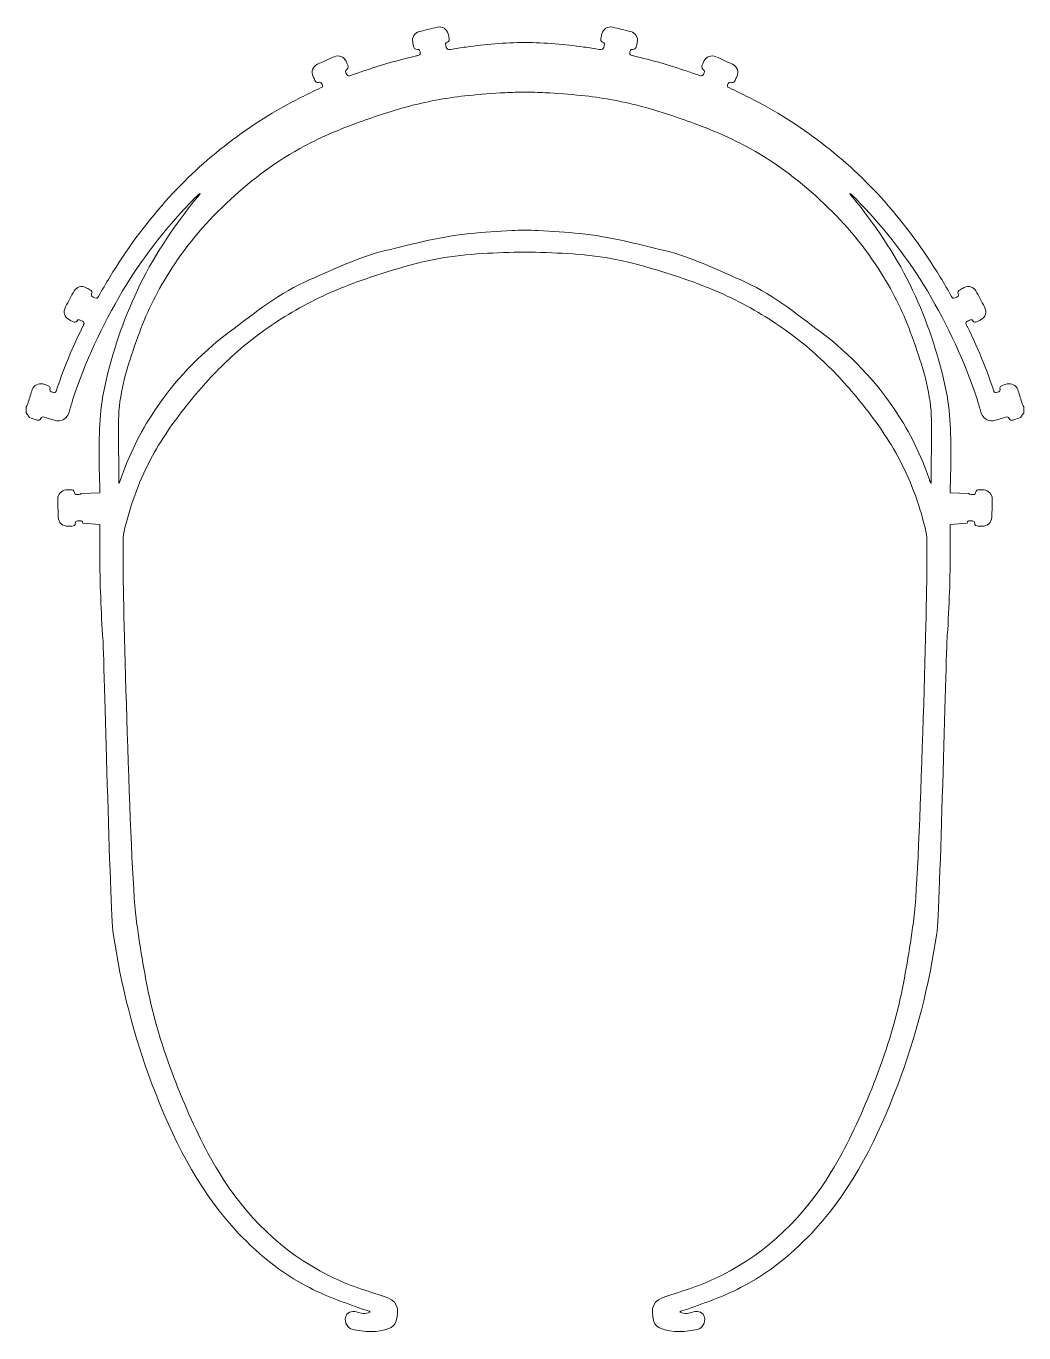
# Model space of a CAD drawing. Header units: millimetres. Extents: x 62 to 237, y -188 to 40.
import ezdxf

# ---------------------------------------------------------------- set-up
doc = ezdxf.new("R2010")
doc.units = ezdxf.units.MM
doc.header["$MEASUREMENT"] = 0
doc.layers.add('Plan 1', color=7, linetype='Continuous')

msp = doc.modelspace()

# ---------------------------------------------------------------- linework, layer by layer
at = {"layer": 'Plan 1', "color": 250, "lineweight": 18}
for points, knots in [([(223.76, -47.05), (223.76, -47.05), (226.75, -46.82), (226.75, -46.82), (226.75, -46.82), (226.76, -46.51), (226.92, -46.41), (227.21, -46.44), (227.21, -46.44), (227.35, -46.45), (227.49, -46.45), (227.63, -46.45), (227.63, -46.45), (227.87, -46.46), (228.04, -46.54), (228.04, -46.82), (228.04, -46.82), (228.04, -47.22), (228.29, -47.33), (228.64, -47.34), (228.64, -47.34), (228.85, -47.34), (229.06, -47.36), (229.27, -47.36), (229.27, -47.36), (230.34, -47.4), (230.98, -46.81), (231.02, -45.74), (231.02, -45.74), (231.06, -44.69), (231.1, -43.63), (231.11, -42.58), (231.11, -42.58), (231.12, -41.78), (230.46, -41.1), (229.68, -41.05), (229.68, -41.05), (229.4, -41.04), (229.11, -41.05), (228.83, -41.03), (228.83, -41.03), (228.49, -41.02), (228.26, -41.09), (228.2, -41.5), (228.2, -41.5), (228.15, -41.85), (227.91, -41.9), (227.36, -41.84), (227.36, -41.84), (227.19, -41.82), (227.09, -41.76), (227.03, -41.67), (227.03, -41.67), (227.03, -41.67), (223.77, -41.57), (223.77, -41.57), (223.77, -41.57), (223.78, -41.01), (223.78, -40.44), (223.79, -39.87), (223.79, -39.87), (223.81, -38.94), (223.84, -38.01), (223.87, -37.08), (223.87, -37.08), (223.9, -32.61), (223.94, -28.2), (223.06, -23.82), (223.06, -23.82), (221.9, -18.08), (220.08, -12.55), (217.68, -7.2), (217.68, -7.2), (215.18, -1.64), (211.9, 3.4), (208.19, 8.23), (208.19, 8.23), (207.1, 9.66), (206.27, 10.5), (206.26, 10.66), (206.26, 10.66), (206.25, 10.82), (206.83, 10.3), (208.07, 8.98), (208.07, 8.98), (212.51, 4.27), (216.48, -0.75), (219.78, -6.32), (219.78, -6.32), (223.36, -12.37), (226.37, -18.68), (228.51, -25.39), (228.51, -25.39), (228.74, -26.08), (228.92, -26.78), (229.13, -27.48), (229.13, -27.48), (229.36, -28.23), (229.83, -28.74), (230.61, -28.93), (230.61, -28.93), (230.92, -29.01), (231.21, -29), (231.51, -28.9), (231.51, -28.9), (231.93, -28.78), (233.05, -28.48), (233.48, -28.35), (233.48, -28.35), (233.73, -28.26), (233.95, -28.28), (234.05, -28.56), (234.05, -28.56), (234.18, -28.9), (234.42, -28.94), (234.73, -28.84), (234.73, -28.84), (235.07, -28.73), (235.4, -28.62), (235.74, -28.53), (235.74, -28.53), (236.21, -28.42), (236.27, -27.89), (236.63, -27.67), (236.63, -27.67), (236.63, -27.3), (236.63, -26.92), (236.63, -26.55), (236.63, -26.55), (236.4, -26.32), (236.35, -26.01), (236.26, -25.72), (236.26, -25.72), (236.02, -24.98), (235.81, -24.24), (235.56, -23.51), (235.56, -23.51), (235.32, -22.79), (234.43, -22.35), (233.7, -22.55), (233.7, -22.55), (233.48, -22.62), (233.26, -22.69), (233.03, -22.76), (233.03, -22.76), (232.65, -22.87), (232.36, -22.99), (232.46, -23.53), (232.46, -23.53), (232.54, -23.95), (232.08, -23.92), (231.81, -24.01), (231.81, -24.01), (231.48, -24.14), (231.41, -23.87), (231.34, -23.65), (231.34, -23.65), (230.79, -22.03), (230.21, -20.42), (229.57, -18.83), (229.57, -18.83), (228.72, -16.72), (227.78, -14.65), (226.8, -12.6), (226.8, -12.6), (226.73, -12.45), (226.66, -12.31), (226.58, -12.16), (226.58, -12.16), (226.44, -11.89), (226.53, -11.72), (226.79, -11.6), (226.79, -11.6), (226.92, -11.54), (227.04, -11.47), (227.16, -11.41), (227.16, -11.41), (227.37, -11.29), (227.56, -11.27), (227.7, -11.51), (227.7, -11.51), (227.9, -11.87), (228.17, -11.84), (228.48, -11.67), (228.48, -11.67), (228.66, -11.56), (228.85, -11.47), (229.04, -11.37), (229.04, -11.37), (229.98, -10.86), (230.24, -10.04), (229.74, -9.09), (229.74, -9.09), (229.25, -8.16), (228.75, -7.23), (228.24, -6.31), (228.24, -6.31), (227.85, -5.62), (226.94, -5.35), (226.23, -5.7), (226.23, -5.7), (225.98, -5.83), (225.74, -5.98), (225.5, -6.11), (225.5, -6.11), (225.19, -6.27), (225.03, -6.44), (225.18, -6.83), (225.18, -6.83), (225.32, -7.16), (225.13, -7.32), (224.62, -7.54), (224.62, -7.54), (224.29, -7.69), (224.15, -7.52), (224.01, -7.28), (224.01, -7.28), (223.35, -6.14), (222.7, -5), (222.02, -3.88), (222.02, -3.88), (219.15, 0.81), (215.93, 5.24), (212.27, 9.34), (212.27, 9.34), (205.55, 16.86), (197.69, 22.88), (188.7, 27.43), (188.7, 27.43), (187.55, 28.01), (186.39, 28.57), (185.22, 29.12), (185.22, 29.12), (185.01, 29.22), (184.78, 29.28), (184.9, 29.62), (184.9, 29.62), (185.05, 30.06), (185.18, 30.21), (185.56, 30.1), (185.56, 30.1), (185.93, 30.01), (186.09, 30.16), (186.21, 30.45), (186.21, 30.45), (186.3, 30.67), (186.41, 30.88), (186.5, 31.09), (186.5, 31.09), (186.9, 32), (186.62, 32.83), (185.73, 33.25), (185.73, 33.25), (184.78, 33.7), (183.82, 34.14), (182.86, 34.57), (182.86, 34.57), (182.03, 34.94), (181.15, 34.59), (180.76, 33.77), (180.76, 33.77), (180.67, 33.58), (180.6, 33.38), (180.51, 33.2), (180.51, 33.2), (180.35, 32.88), (180.28, 32.61), (180.65, 32.35), (180.65, 32.35), (180.95, 32.14), (180.9, 31.94), (180.66, 31.49), (180.66, 31.49), (180.48, 31.16), (180.26, 31.17), (179.95, 31.29), (179.95, 31.29), (179.25, 31.55), (178.54, 31.79), (177.83, 32.03), (177.83, 32.03), (174.77, 33.08), (171.67, 33.99), (168.52, 34.71), (168.52, 34.71), (168.43, 34.73), (168.34, 34.76), (168.25, 34.78), (168.25, 34.78), (168.03, 34.85), (167.74, 34.86), (167.81, 35.2), (167.81, 35.2), (167.87, 35.49), (167.86, 35.88), (168.29, 35.86), (168.29, 35.86), (168.76, 35.84), (168.9, 36.11), (168.98, 36.48), (168.98, 36.48), (169.03, 36.69), (169.09, 36.89), (169.13, 37.1), (169.13, 37.1), (169.3, 37.96), (168.81, 38.74), (167.97, 38.96), (167.97, 38.96), (166.92, 39.22), (165.88, 39.47), (164.83, 39.72), (164.83, 39.72), (163.99, 39.91), (163.16, 39.4), (162.95, 38.57), (162.95, 38.57), (162.88, 38.3), (162.82, 38.03), (162.76, 37.75), (162.76, 37.75), (162.7, 37.48), (162.72, 37.27), (163.04, 37.13), (163.04, 37.13), (163.44, 36.95), (163.46, 36.75), (163.26, 36.21), (163.26, 36.21), (163.13, 35.84), (163.02, 35.79), (162.55, 35.85), (162.55, 35.85), (161.63, 35.99), (160.7, 36.13), (159.77, 36.26), (159.77, 36.26), (158.11, 36.51), (156.43, 36.69), (154.75, 36.82), (154.75, 36.82), (153.02, 36.95), (151.23, 37.05), (149.49, 37.05), (149.49, 37.05), (147.75, 37.05), (146.02, 36.95), (144.28, 36.82), (144.28, 36.82), (142.6, 36.69), (140.93, 36.51), (139.26, 36.26), (139.26, 36.26), (138.33, 36.13), (137.41, 35.99), (136.48, 35.85), (136.48, 35.85), (136.01, 35.79), (135.91, 35.84), (135.77, 36.21), (135.77, 36.21), (135.58, 36.75), (135.6, 36.95), (136, 37.13), (136, 37.13), (136.31, 37.27), (136.33, 37.48), (136.28, 37.75), (136.28, 37.75), (136.22, 38.03), (136.16, 38.3), (136.09, 38.57), (136.09, 38.57), (135.88, 39.4), (135.04, 39.91), (134.21, 39.72), (134.21, 39.72), (133.16, 39.47), (132.11, 39.22), (131.07, 38.96), (131.07, 38.96), (130.22, 38.74), (129.74, 37.96), (129.91, 37.1), (129.91, 37.1), (129.95, 36.89), (130, 36.69), (130.05, 36.48), (130.05, 36.48), (130.13, 36.11), (130.27, 35.84), (130.74, 35.86), (130.74, 35.86), (131.17, 35.88), (131.17, 35.49), (131.22, 35.2), (131.22, 35.2), (131.29, 34.86), (131.01, 34.85), (130.79, 34.78), (130.79, 34.78), (130.7, 34.76), (130.61, 34.73), (130.52, 34.71), (130.52, 34.71), (127.36, 33.99), (124.26, 33.08), (121.2, 32.03), (121.2, 32.03), (120.49, 31.79), (119.78, 31.55), (119.08, 31.29), (119.08, 31.29), (118.78, 31.17), (118.55, 31.16), (118.38, 31.49), (118.38, 31.49), (118.13, 31.94), (118.08, 32.14), (118.38, 32.35), (118.38, 32.35), (118.75, 32.61), (118.69, 32.88), (118.53, 33.2), (118.53, 33.2), (118.43, 33.38), (118.36, 33.58), (118.27, 33.77), (118.27, 33.77), (117.88, 34.59), (117, 34.94), (116.18, 34.57), (116.18, 34.57), (115.22, 34.14), (114.26, 33.7), (113.3, 33.25), (113.3, 33.25), (112.42, 32.83), (112.13, 32), (112.53, 31.09), (112.53, 31.09), (112.63, 30.88), (112.73, 30.67), (112.82, 30.45), (112.82, 30.45), (112.94, 30.16), (113.11, 30.01), (113.47, 30.1), (113.47, 30.1), (113.85, 30.21), (113.98, 30.06), (114.14, 29.62), (114.14, 29.62), (114.26, 29.28), (114.02, 29.22), (113.81, 29.12), (113.81, 29.12), (112.64, 28.57), (111.48, 28.01), (110.33, 27.43), (110.33, 27.43), (101.34, 22.88), (93.48, 16.86), (86.77, 9.34), (86.77, 9.34), (83.1, 5.24), (79.88, 0.81), (77.02, -3.88), (77.02, -3.88), (76.33, -5), (75.69, -6.14), (75.03, -7.28), (75.03, -7.28), (74.89, -7.52), (74.74, -7.69), (74.41, -7.54), (74.41, -7.54), (73.9, -7.32), (73.72, -7.16), (73.85, -6.83), (73.85, -6.83), (74.01, -6.44), (73.84, -6.27), (73.54, -6.11), (73.54, -6.11), (73.29, -5.98), (73.05, -5.83), (72.8, -5.7), (72.8, -5.7), (72.1, -5.35), (71.19, -5.62), (70.8, -6.31), (70.8, -6.31), (70.28, -7.23), (69.79, -8.16), (69.29, -9.09), (69.29, -9.09), (68.79, -10.04), (69.05, -10.86), (70, -11.37), (70, -11.37), (70.18, -11.47), (70.37, -11.56), (70.56, -11.67), (70.56, -11.67), (70.86, -11.84), (71.13, -11.87), (71.33, -11.51), (71.33, -11.51), (71.47, -11.27), (71.66, -11.29), (71.87, -11.41), (71.87, -11.41), (72, -11.47), (72.12, -11.54), (72.25, -11.6), (72.25, -11.6), (72.51, -11.72), (72.6, -11.89), (72.45, -12.16), (72.45, -12.16), (72.38, -12.31), (72.31, -12.45), (72.24, -12.6), (72.24, -12.6), (71.25, -14.65), (70.32, -16.72), (69.47, -18.83), (69.47, -18.83), (68.83, -20.42), (68.24, -22.03), (67.69, -23.65), (67.69, -23.65), (67.62, -23.87), (67.56, -24.14), (67.22, -24.01), (67.22, -24.01), (66.96, -23.92), (66.49, -23.95), (66.57, -23.53), (66.57, -23.53), (66.68, -22.99), (66.39, -22.87), (66, -22.76), (66, -22.76), (65.78, -22.69), (65.56, -22.62), (65.33, -22.55), (65.33, -22.55), (64.6, -22.35), (63.72, -22.79), (63.47, -23.51), (63.47, -23.51), (63.23, -24.24), (63.01, -24.98), (62.78, -25.72), (62.78, -25.72), (62.69, -26.01), (62.63, -26.32), (62.41, -26.55), (62.41, -26.55), (62.41, -26.92), (62.41, -27.3), (62.41, -27.67), (62.41, -27.67), (62.76, -27.89), (62.83, -28.42), (63.29, -28.53), (63.29, -28.53), (63.63, -28.62), (63.97, -28.73), (64.3, -28.84), (64.3, -28.84), (64.61, -28.94), (64.85, -28.9), (64.98, -28.56), (64.98, -28.56), (65.09, -28.28), (65.3, -28.26), (65.56, -28.35), (65.56, -28.35), (65.98, -28.48), (67.1, -28.78), (67.53, -28.9), (67.53, -28.9), (67.82, -29), (68.12, -29.01), (68.42, -28.93), (68.42, -28.93), (69.21, -28.74), (69.67, -28.23), (69.9, -27.48), (69.9, -27.48), (70.11, -26.78), (70.3, -26.08), (70.52, -25.39), (70.52, -25.39), (72.67, -18.68), (75.67, -12.37), (79.25, -6.32), (79.25, -6.32), (82.55, -0.75), (86.52, 4.27), (90.96, 8.98), (90.96, 8.98), (92.2, 10.3), (92.78, 10.82), (92.77, 10.66), (92.77, 10.66), (92.77, 10.5), (91.93, 9.66), (90.84, 8.23), (90.84, 8.23), (87.13, 3.4), (83.86, -1.64), (81.36, -7.2), (81.36, -7.2), (78.96, -12.55), (77.13, -18.08), (75.98, -23.82), (75.98, -23.82), (75.1, -28.2), (75.14, -32.61), (75.17, -37.08), (75.17, -37.08), (75.19, -38.01), (75.22, -38.94), (75.25, -39.87), (75.25, -39.87), (75.25, -40.44), (75.26, -41.01), (75.26, -41.57), (75.26, -41.57), (75.26, -41.57), (72, -41.67), (72, -41.67), (72, -41.67), (71.94, -41.76), (71.84, -41.82), (71.67, -41.84), (71.67, -41.84), (71.12, -41.9), (70.88, -41.85), (70.83, -41.5), (70.83, -41.5), (70.77, -41.09), (70.54, -41.02), (70.2, -41.03), (70.2, -41.03), (69.92, -41.05), (69.64, -41.04), (69.36, -41.05), (69.36, -41.05), (68.57, -41.1), (67.92, -41.78), (67.93, -42.58), (67.93, -42.58), (67.94, -43.63), (67.98, -44.69), (68.01, -45.74), (68.01, -45.74), (68.05, -46.81), (68.69, -47.4), (69.76, -47.36), (69.76, -47.36), (69.98, -47.36), (70.19, -47.34), (70.4, -47.34), (70.4, -47.34), (70.75, -47.33), (70.99, -47.22), (70.99, -46.82), (70.99, -46.82), (70.99, -46.54), (71.17, -46.46), (71.4, -46.45), (71.4, -46.45), (71.55, -46.45), (71.69, -46.45), (71.83, -46.44), (71.83, -46.44), (72.11, -46.41), (72.28, -46.51), (72.29, -46.82), (72.29, -46.82), (72.29, -46.82), (75.27, -47.05), (75.27, -47.05), (75.27, -47.05), (75.27, -48.46), (75.26, -49.87), (75.26, -51.27), (75.26, -51.27), (75.28, -56.32), (75.42, -61.35), (75.77, -66.39), (75.77, -66.39), (76.05, -70.34), (77.03, -114.54), (77.62, -118.46), (77.62, -118.46), (78.96, -127.5), (81.2, -136.31), (84.43, -144.88), (84.43, -144.88), (87.87, -154.01), (92.11, -162.62), (98.74, -169.97), (98.74, -169.97), (102.51, -174.15), (106.82, -177.68), (111.88, -180.28), (111.88, -180.28), (115.04, -181.91), (118.39, -183.07), (121.76, -184.22), (121.76, -184.22), (121.99, -184.3), (122.27, -184.32), (122.47, -184.53), (122.47, -184.53), (121.64, -184.97), (120.89, -184.77), (120.12, -184.51), (120.12, -184.51), (119.24, -184.21), (118.35, -184.67), (118.17, -185.45), (118.17, -185.45), (117.96, -186.37), (118.54, -187.34), (119.39, -187.56), (119.39, -187.56), (121.21, -188.02), (123.97, -188.17), (125.73, -187.43), (125.73, -187.43), (126.35, -187.17), (126.81, -186.85), (126.99, -186.22), (126.99, -186.22), (127.68, -183.83), (127.18, -182.39), (124.76, -181.76), (124.76, -181.76), (124.67, -181.74), (124.58, -181.71), (124.5, -181.68), (124.5, -181.68), (121.33, -180.67), (118.15, -179.65), (115.19, -178.14), (115.19, -178.14), (107, -173.98), (100.76, -167.8), (96.04, -160.08), (96.04, -160.08), (93.4, -155.76), (91.27, -151.2), (89.37, -146.53), (89.37, -146.53), (87.27, -141.36), (85.46, -136.1), (84.19, -130.66), (84.19, -130.66), (83.1, -126), (82.41, -121.28), (81.69, -116.56), (81.69, -116.56), (80.65, -109.61), (79.39, -62.38), (79.35, -55.36), (79.35, -55.36), (79.33, -53.25), (79.34, -51.26), (79.36, -49.15), (79.36, -49.15), (79.38, -49.08), (79.38, -48.89), (79.4, -48.82), (79.4, -48.82), (79.48, -48.42), (79.57, -48.03), (79.67, -47.63), (79.67, -47.63), (80.7, -43.28), (82.33, -39.03), (84.49, -35.09), (84.49, -35.09), (86.3, -31.78), (88.49, -28.7), (90.87, -25.76), (90.87, -25.76), (93.03, -23.08), (95.35, -20.54), (97.86, -18.19), (97.86, -18.19), (100.47, -15.76), (103.3, -13.55), (106.29, -11.6), (106.29, -11.6), (109.66, -9.41), (113.24, -7.54), (116.95, -6), (116.95, -6), (119.79, -4.82), (122.71, -3.83), (125.65, -2.92), (125.65, -2.92), (128.56, -2.02), (131.5, -1.19), (134.5, -0.65), (134.5, -0.65), (136.99, -0.2), (139.52, 0.06), (142.05, 0.21), (142.05, 0.21), (144.53, 0.36), (147.01, 0.42), (149.49, 0.48), (149.49, 0.48), (151.97, 0.42), (154.51, 0.36), (156.98, 0.21), (156.98, 0.21), (159.51, 0.06), (162.04, -0.2), (164.53, -0.65), (164.53, -0.65), (167.53, -1.19), (170.47, -2.02), (173.38, -2.92), (173.38, -2.92), (176.33, -3.83), (179.24, -4.82), (182.08, -6), (182.08, -6), (185.79, -7.54), (189.38, -9.41), (192.74, -11.6), (192.74, -11.6), (195.74, -13.55), (198.56, -15.76), (201.17, -18.19), (201.17, -18.19), (203.69, -20.54), (206, -23.08), (208.17, -25.76), (208.17, -25.76), (210.54, -28.7), (212.73, -31.78), (214.55, -35.09), (214.55, -35.09), (216.71, -39.03), (218.33, -43.28), (219.37, -47.63), (219.37, -47.63), (219.46, -48.03), (219.55, -48.42), (219.63, -48.82), (219.63, -48.82), (219.66, -48.89), (219.65, -49.08), (219.67, -49.15), (219.67, -49.15), (219.7, -51.26), (219.7, -53.25), (219.69, -55.36), (219.69, -55.36), (219.65, -62.38), (218.39, -109.61), (217.34, -116.56), (217.34, -116.56), (216.63, -121.28), (215.93, -126), (214.84, -130.66), (214.84, -130.66), (213.58, -136.1), (211.77, -141.36), (209.66, -146.53), (209.66, -146.53), (207.76, -151.2), (205.64, -155.76), (203, -160.08), (203, -160.08), (198.27, -167.8), (192.03, -173.98), (183.84, -178.14), (183.84, -178.14), (180.88, -179.65), (177.71, -180.67), (174.54, -181.68), (174.54, -181.68), (174.45, -181.71), (174.36, -181.74), (174.27, -181.76), (174.27, -181.76), (171.86, -182.39), (171.35, -183.83), (172.04, -186.22), (172.04, -186.22), (172.22, -186.85), (172.68, -187.17), (173.3, -187.43), (173.3, -187.43), (175.06, -188.17), (177.82, -188.02), (179.64, -187.56), (179.64, -187.56), (180.5, -187.34), (181.08, -186.37), (180.86, -185.45), (180.86, -185.45), (180.68, -184.67), (179.8, -184.21), (178.92, -184.51), (178.92, -184.51), (178.14, -184.77), (177.39, -184.97), (176.57, -184.53), (176.57, -184.53), (176.77, -184.32), (177.04, -184.3), (177.28, -184.22), (177.28, -184.22), (180.64, -183.07), (183.99, -181.91), (187.16, -180.28), (187.16, -180.28), (192.21, -177.68), (196.52, -174.15), (200.29, -169.97), (200.29, -169.97), (206.92, -162.62), (211.16, -154.01), (214.6, -144.88), (214.6, -144.88), (217.84, -136.31), (220.08, -127.5), (221.42, -118.46), (221.42, -118.46), (222, -114.54), (222.98, -70.34), (223.26, -66.39), (223.26, -66.39), (223.61, -61.35), (223.76, -56.32), (223.77, -51.27), (223.77, -51.27), (223.77, -49.87), (223.77, -48.46), (223.76, -47.05)], [0, 0, 0, 0, 0.004184, 0.004184, 0.004184, 0.004184, 0.008368, 0.008368, 0.008368, 0.008368, 0.012552, 0.012552, 0.012552, 0.012552, 0.016736, 0.016736, 0.016736, 0.016736, 0.020921, 0.020921, 0.020921, 0.020921, 0.025105, 0.025105, 0.025105, 0.025105, 0.029289, 0.029289, 0.029289, 0.029289, 0.033473, 0.033473, 0.033473, 0.033473, 0.037657, 0.037657, 0.037657, 0.037657, 0.041841, 0.041841, 0.041841, 0.041841, 0.046025, 0.046025, 0.046025, 0.046025, 0.050209, 0.050209, 0.050209, 0.050209, 0.054393, 0.054393, 0.054393, 0.054393, 0.058577, 0.058577, 0.058577, 0.058577, 0.062762, 0.062762, 0.062762, 0.062762, 0.066946, 0.066946, 0.066946, 0.066946, 0.07113, 0.07113, 0.07113, 0.07113, 0.075314, 0.075314, 0.075314, 0.075314, 0.079498, 0.079498, 0.079498, 0.079498, 0.083682, 0.083682, 0.083682, 0.083682, 0.087866, 0.087866, 0.087866, 0.087866, 0.09205, 0.09205, 0.09205, 0.09205, 0.096234, 0.096234, 0.096234, 0.096234, 0.100418, 0.100418, 0.100418, 0.100418, 0.104603, 0.104603, 0.104603, 0.104603, 0.108787, 0.108787, 0.108787, 0.108787, 0.112971, 0.112971, 0.112971, 0.112971, 0.117155, 0.117155, 0.117155, 0.117155, 0.121339, 0.121339, 0.121339, 0.121339, 0.125523, 0.125523, 0.125523, 0.125523, 0.129707, 0.129707, 0.129707, 0.129707, 0.133891, 0.133891, 0.133891, 0.133891, 0.138075, 0.138075, 0.138075, 0.138075, 0.142259, 0.142259, 0.142259, 0.142259, 0.146444, 0.146444, 0.146444, 0.146444, 0.150628, 0.150628, 0.150628, 0.150628, 0.154812, 0.154812, 0.154812, 0.154812, 0.158996, 0.158996, 0.158996, 0.158996, 0.16318, 0.16318, 0.16318, 0.16318, 0.167364, 0.167364, 0.167364, 0.167364, 0.171548, 0.171548, 0.171548, 0.171548, 0.175732, 0.175732, 0.175732, 0.175732, 0.179916, 0.179916, 0.179916, 0.179916, 0.1841, 0.1841, 0.1841, 0.1841, 0.188285, 0.188285, 0.188285, 0.188285, 0.192469, 0.192469, 0.192469, 0.192469, 0.196653, 0.196653, 0.196653, 0.196653, 0.200837, 0.200837, 0.200837, 0.200837, 0.205021, 0.205021, 0.205021, 0.205021, 0.209205, 0.209205, 0.209205, 0.209205, 0.213389, 0.213389, 0.213389, 0.213389, 0.217573, 0.217573, 0.217573, 0.217573, 0.221757, 0.221757, 0.221757, 0.221757, 0.225941, 0.225941, 0.225941, 0.225941, 0.230126, 0.230126, 0.230126, 0.230126, 0.23431, 0.23431, 0.23431, 0.23431, 0.238494, 0.238494, 0.238494, 0.238494, 0.242678, 0.242678, 0.242678, 0.242678, 0.246862, 0.246862, 0.246862, 0.246862, 0.251046, 0.251046, 0.251046, 0.251046, 0.25523, 0.25523, 0.25523, 0.25523, 0.259414, 0.259414, 0.259414, 0.259414, 0.263598, 0.263598, 0.263598, 0.263598, 0.267782, 0.267782, 0.267782, 0.267782, 0.271967, 0.271967, 0.271967, 0.271967, 0.276151, 0.276151, 0.276151, 0.276151, 0.280335, 0.280335, 0.280335, 0.280335, 0.284519, 0.284519, 0.284519, 0.284519, 0.288703, 0.288703, 0.288703, 0.288703, 0.292887, 0.292887, 0.292887, 0.292887, 0.297071, 0.297071, 0.297071, 0.297071, 0.301255, 0.301255, 0.301255, 0.301255, 0.305439, 0.305439, 0.305439, 0.305439, 0.309623, 0.309623, 0.309623, 0.309623, 0.313808, 0.313808, 0.313808, 0.313808, 0.317992, 0.317992, 0.317992, 0.317992, 0.322176, 0.322176, 0.322176, 0.322176, 0.32636, 0.32636, 0.32636, 0.32636, 0.330544, 0.330544, 0.330544, 0.330544, 0.334728, 0.334728, 0.334728, 0.334728, 0.338912, 0.338912, 0.338912, 0.338912, 0.343096, 0.343096, 0.343096, 0.343096, 0.34728, 0.34728, 0.34728, 0.34728, 0.351464, 0.351464, 0.351464, 0.351464, 0.355649, 0.355649, 0.355649, 0.355649, 0.359833, 0.359833, 0.359833, 0.359833, 0.364017, 0.364017, 0.364017, 0.364017, 0.368201, 0.368201, 0.368201, 0.368201, 0.372385, 0.372385, 0.372385, 0.372385, 0.376569, 0.376569, 0.376569, 0.376569, 0.380753, 0.380753, 0.380753, 0.380753, 0.384937, 0.384937, 0.384937, 0.384937, 0.389121, 0.389121, 0.389121, 0.389121, 0.393305, 0.393305, 0.393305, 0.393305, 0.39749, 0.39749, 0.39749, 0.39749, 0.401674, 0.401674, 0.401674, 0.401674, 0.405858, 0.405858, 0.405858, 0.405858, 0.410042, 0.410042, 0.410042, 0.410042, 0.414226, 0.414226, 0.414226, 0.414226, 0.41841, 0.41841, 0.41841, 0.41841, 0.422594, 0.422594, 0.422594, 0.422594, 0.426778, 0.426778, 0.426778, 0.426778, 0.430962, 0.430962, 0.430962, 0.430962, 0.435146, 0.435146, 0.435146, 0.435146, 0.439331, 0.439331, 0.439331, 0.439331, 0.443515, 0.443515, 0.443515, 0.443515, 0.447699, 0.447699, 0.447699, 0.447699, 0.451883, 0.451883, 0.451883, 0.451883, 0.456067, 0.456067, 0.456067, 0.456067, 0.460251, 0.460251, 0.460251, 0.460251, 0.464435, 0.464435, 0.464435, 0.464435, 0.468619, 0.468619, 0.468619, 0.468619, 0.472803, 0.472803, 0.472803, 0.472803, 0.476987, 0.476987, 0.476987, 0.476987, 0.481172, 0.481172, 0.481172, 0.481172, 0.485356, 0.485356, 0.485356, 0.485356, 0.48954, 0.48954, 0.48954, 0.48954, 0.493724, 0.493724, 0.493724, 0.493724, 0.497908, 0.497908, 0.497908, 0.497908, 0.502092, 0.502092, 0.502092, 0.502092, 0.506276, 0.506276, 0.506276, 0.506276, 0.51046, 0.51046, 0.51046, 0.51046, 0.514644, 0.514644, 0.514644, 0.514644, 0.518828, 0.518828, 0.518828, 0.518828, 0.523013, 0.523013, 0.523013, 0.523013, 0.527197, 0.527197, 0.527197, 0.527197, 0.531381, 0.531381, 0.531381, 0.531381, 0.535565, 0.535565, 0.535565, 0.535565, 0.539749, 0.539749, 0.539749, 0.539749, 0.543933, 0.543933, 0.543933, 0.543933, 0.548117, 0.548117, 0.548117, 0.548117, 0.552301, 0.552301, 0.552301, 0.552301, 0.556485, 0.556485, 0.556485, 0.556485, 0.560669, 0.560669, 0.560669, 0.560669, 0.564854, 0.564854, 0.564854, 0.564854, 0.569038, 0.569038, 0.569038, 0.569038, 0.573222, 0.573222, 0.573222, 0.573222, 0.577406, 0.577406, 0.577406, 0.577406, 0.58159, 0.58159, 0.58159, 0.58159, 0.585774, 0.585774, 0.585774, 0.585774, 0.589958, 0.589958, 0.589958, 0.589958, 0.594142, 0.594142, 0.594142, 0.594142, 0.598326, 0.598326, 0.598326, 0.598326, 0.60251, 0.60251, 0.60251, 0.60251, 0.606695, 0.606695, 0.606695, 0.606695, 0.610879, 0.610879, 0.610879, 0.610879, 0.615063, 0.615063, 0.615063, 0.615063, 0.619247, 0.619247, 0.619247, 0.619247, 0.623431, 0.623431, 0.623431, 0.623431, 0.627615, 0.627615, 0.627615, 0.627615, 0.631799, 0.631799, 0.631799, 0.631799, 0.635983, 0.635983, 0.635983, 0.635983, 0.640167, 0.640167, 0.640167, 0.640167, 0.644351, 0.644351, 0.644351, 0.644351, 0.648536, 0.648536, 0.648536, 0.648536, 0.65272, 0.65272, 0.65272, 0.65272, 0.656904, 0.656904, 0.656904, 0.656904, 0.661088, 0.661088, 0.661088, 0.661088, 0.665272, 0.665272, 0.665272, 0.665272, 0.669456, 0.669456, 0.669456, 0.669456, 0.67364, 0.67364, 0.67364, 0.67364, 0.677824, 0.677824, 0.677824, 0.677824, 0.682008, 0.682008, 0.682008, 0.682008, 0.686192, 0.686192, 0.686192, 0.686192, 0.690377, 0.690377, 0.690377, 0.690377, 0.694561, 0.694561, 0.694561, 0.694561, 0.698745, 0.698745, 0.698745, 0.698745, 0.702929, 0.702929, 0.702929, 0.702929, 0.707113, 0.707113, 0.707113, 0.707113, 0.711297, 0.711297, 0.711297, 0.711297, 0.715481, 0.715481, 0.715481, 0.715481, 0.719665, 0.719665, 0.719665, 0.719665, 0.723849, 0.723849, 0.723849, 0.723849, 0.728033, 0.728033, 0.728033, 0.728033, 0.732218, 0.732218, 0.732218, 0.732218, 0.736402, 0.736402, 0.736402, 0.736402, 0.740586, 0.740586, 0.740586, 0.740586, 0.74477, 0.74477, 0.74477, 0.74477, 0.748954, 0.748954, 0.748954, 0.748954, 0.753138, 0.753138, 0.753138, 0.753138, 0.757322, 0.757322, 0.757322, 0.757322, 0.761506, 0.761506, 0.761506, 0.761506, 0.76569, 0.76569, 0.76569, 0.76569, 0.769874, 0.769874, 0.769874, 0.769874, 0.774059, 0.774059, 0.774059, 0.774059, 0.778243, 0.778243, 0.778243, 0.778243, 0.782427, 0.782427, 0.782427, 0.782427, 0.786611, 0.786611, 0.786611, 0.786611, 0.790795, 0.790795, 0.790795, 0.790795, 0.794979, 0.794979, 0.794979, 0.794979, 0.799163, 0.799163, 0.799163, 0.799163, 0.803347, 0.803347, 0.803347, 0.803347, 0.807531, 0.807531, 0.807531, 0.807531, 0.811715, 0.811715, 0.811715, 0.811715, 0.8159, 0.8159, 0.8159, 0.8159, 0.820084, 0.820084, 0.820084, 0.820084, 0.824268, 0.824268, 0.824268, 0.824268, 0.828452, 0.828452, 0.828452, 0.828452, 0.832636, 0.832636, 0.832636, 0.832636, 0.83682, 0.83682, 0.83682, 0.83682, 0.841004, 0.841004, 0.841004, 0.841004, 0.845188, 0.845188, 0.845188, 0.845188, 0.849372, 0.849372, 0.849372, 0.849372, 0.853556, 0.853556, 0.853556, 0.853556, 0.857741, 0.857741, 0.857741, 0.857741, 0.861925, 0.861925, 0.861925, 0.861925, 0.866109, 0.866109, 0.866109, 0.866109, 0.870293, 0.870293, 0.870293, 0.870293, 0.874477, 0.874477, 0.874477, 0.874477, 0.878661, 0.878661, 0.878661, 0.878661, 0.882845, 0.882845, 0.882845, 0.882845, 0.887029, 0.887029, 0.887029, 0.887029, 0.891213, 0.891213, 0.891213, 0.891213, 0.895397, 0.895397, 0.895397, 0.895397, 0.899582, 0.899582, 0.899582, 0.899582, 0.903766, 0.903766, 0.903766, 0.903766, 0.90795, 0.90795, 0.90795, 0.90795, 0.912134, 0.912134, 0.912134, 0.912134, 0.916318, 0.916318, 0.916318, 0.916318, 0.920502, 0.920502, 0.920502, 0.920502, 0.924686, 0.924686, 0.924686, 0.924686, 0.92887, 0.92887, 0.92887, 0.92887, 0.933054, 0.933054, 0.933054, 0.933054, 0.937238, 0.937238, 0.937238, 0.937239, 0.941423, 0.941423, 0.941423, 0.941423, 0.945607, 0.945607, 0.945607, 0.945607, 0.949791, 0.949791, 0.949791, 0.949791, 0.953975, 0.953975, 0.953975, 0.953975, 0.958159, 0.958159, 0.958159, 0.958159, 0.962343, 0.962343, 0.962343, 0.962343, 0.966527, 0.966527, 0.966527, 0.966527, 0.970711, 0.970711, 0.970711, 0.970711, 0.974895, 0.974895, 0.974895, 0.974895, 0.979079, 0.979079, 0.979079, 0.97908, 0.983264, 0.983264, 0.983264, 0.983264, 0.987448, 0.987448, 0.987448, 0.987448, 0.991632, 0.991632, 0.991632, 0.991632, 1, 1, 1, 1]), ([(149.6, 28.4), (148.4, 28.4), (147.19, 28.36), (145.99, 28.29), (145.99, 28.29), (143.87, 28.18), (141.77, 28.03), (139.66, 27.81), (139.66, 27.81), (136.23, 27.45), (132.86, 26.84), (129.55, 26), (129.55, 26), (126.48, 25.22), (123.51, 24.21), (120.57, 23.15), (120.57, 23.15), (116.97, 21.84), (113.49, 20.36), (110.21, 18.55), (110.21, 18.55), (105.29, 15.84), (101.26, 12.65), (97.35, 8.96), (97.35, 8.96), (93.41, 5.25), (90.07, 1.21), (87.31, -3.18), (87.31, -3.18), (85.04, -6.78), (83.32, -10.42), (81.91, -14.33), (81.91, -14.33), (80.4, -18.51), (78.95, -22.89), (78.62, -27.25), (78.62, -27.25), (78.5, -28.73), (78.53, -33.24), (78.55, -34.01), (78.55, -34.01), (78.59, -35.76), (78.58, -37.51), (78.6, -39.27), (78.6, -39.27), (78.6, -39.47), (78.6, -39.68), (78.6, -39.88), (78.6, -39.88), (78.62, -39.88), (78.65, -39.89), (78.67, -39.89), (78.67, -39.89), (78.75, -39.68), (78.84, -39.46), (78.91, -39.24), (78.91, -39.24), (80.32, -35.05), (82.28, -31.05), (84.81, -27.25), (84.81, -27.25), (88.27, -22.05), (92.61, -17.44), (97.9, -13.46), (97.9, -13.46), (102.21, -10.22), (106.8, -6.53), (111.96, -4.34), (111.96, -4.34), (116.29, -2.51), (120.43, -0.39), (125.1, 0.73), (125.1, 0.73), (129.95, 1.89), (134.89, 3.22), (139.91, 3.71), (139.91, 3.71), (142.33, 3.94), (144.76, 4.09), (147.19, 4.23), (147.19, 4.23), (147.96, 4.28), (148.72, 4.29), (149.47, 4.28), (149.47, 4.28), (150.23, 4.29), (151.08, 4.28), (151.84, 4.23), (151.84, 4.23), (154.27, 4.09), (156.7, 3.94), (159.13, 3.71), (159.13, 3.71), (164.15, 3.22), (169.08, 1.89), (173.94, 0.73), (173.94, 0.73), (178.6, -0.39), (182.75, -2.51), (187.07, -4.34), (187.07, -4.34), (192.23, -6.53), (196.82, -10.22), (201.13, -13.46), (201.13, -13.46), (206.42, -17.44), (210.76, -22.05), (214.22, -27.25), (214.22, -27.25), (216.76, -31.05), (218.72, -35.05), (220.12, -39.24), (220.12, -39.24), (220.19, -39.46), (220.28, -39.68), (220.36, -39.89), (220.36, -39.89), (220.39, -39.89), (220.41, -39.88), (220.44, -39.88), (220.44, -39.88), (220.44, -39.68), (220.43, -39.47), (220.44, -39.27), (220.44, -39.27), (220.45, -37.51), (220.45, -35.76), (220.48, -34.01), (220.48, -34.01), (220.5, -33.24), (220.53, -28.73), (220.42, -27.25), (220.42, -27.25), (220.08, -22.89), (218.63, -18.51), (217.12, -14.33), (217.12, -14.33), (215.72, -10.42), (213.99, -6.78), (211.72, -3.18), (211.72, -3.18), (208.96, 1.21), (205.62, 5.25), (201.69, 8.96), (201.69, 8.96), (197.78, 12.65), (193.74, 15.84), (188.83, 18.55), (188.83, 18.55), (185.54, 20.36), (182.06, 21.84), (178.46, 23.15), (178.46, 23.15), (175.52, 24.21), (172.56, 25.22), (169.49, 26), (169.49, 26), (166.18, 26.84), (162.8, 27.45), (159.37, 27.81), (159.37, 27.81), (157.27, 28.03), (155.16, 28.18), (153.05, 28.29), (153.05, 28.29), (151.84, 28.36), (150.64, 28.4), (149.43, 28.4), (149.43, 28.4), (149.49, 28.4), (149.54, 28.4), (149.6, 28.4)], [0, 0, 0, 0, 0.022727, 0.022727, 0.022727, 0.022727, 0.045455, 0.045455, 0.045455, 0.045455, 0.068182, 0.068182, 0.068182, 0.068182, 0.090909, 0.090909, 0.090909, 0.090909, 0.113636, 0.113636, 0.113636, 0.113636, 0.136364, 0.136364, 0.136364, 0.136364, 0.159091, 0.159091, 0.159091, 0.159091, 0.181818, 0.181818, 0.181818, 0.181818, 0.204545, 0.204545, 0.204545, 0.204545, 0.227273, 0.227273, 0.227273, 0.227273, 0.25, 0.25, 0.25, 0.25, 0.272727, 0.272727, 0.272727, 0.272727, 0.295455, 0.295455, 0.295455, 0.295455, 0.318182, 0.318182, 0.318182, 0.318182, 0.340909, 0.340909, 0.340909, 0.340909, 0.363636, 0.363636, 0.363636, 0.363636, 0.386364, 0.386364, 0.386364, 0.386364, 0.409091, 0.409091, 0.409091, 0.409091, 0.431818, 0.431818, 0.431818, 0.431818, 0.454545, 0.454545, 0.454545, 0.454545, 0.477273, 0.477273, 0.477273, 0.477273, 0.5, 0.5, 0.5, 0.5, 0.522727, 0.522727, 0.522727, 0.522727, 0.545455, 0.545455, 0.545455, 0.545455, 0.568182, 0.568182, 0.568182, 0.568182, 0.590909, 0.590909, 0.590909, 0.590909, 0.613636, 0.613636, 0.613636, 0.613636, 0.636364, 0.636364, 0.636364, 0.636364, 0.659091, 0.659091, 0.659091, 0.659091, 0.681818, 0.681818, 0.681818, 0.681818, 0.704545, 0.704545, 0.704545, 0.704545, 0.727273, 0.727273, 0.727273, 0.727273, 0.75, 0.75, 0.75, 0.75, 0.772727, 0.772727, 0.772727, 0.772727, 0.795455, 0.795455, 0.795455, 0.795455, 0.818182, 0.818182, 0.818182, 0.818182, 0.840909, 0.840909, 0.840909, 0.840909, 0.863636, 0.863636, 0.863636, 0.863636, 0.886364, 0.886364, 0.886364, 0.886364, 0.909091, 0.909091, 0.909091, 0.909091, 0.931818, 0.931818, 0.931818, 0.931818, 0.954545, 0.954545, 0.954545, 0.954545, 1, 1, 1, 1])]:
    msp.add_open_spline(points, degree=3, knots=knots, dxfattribs=at)

doc.saveas('drawing.dxf')
